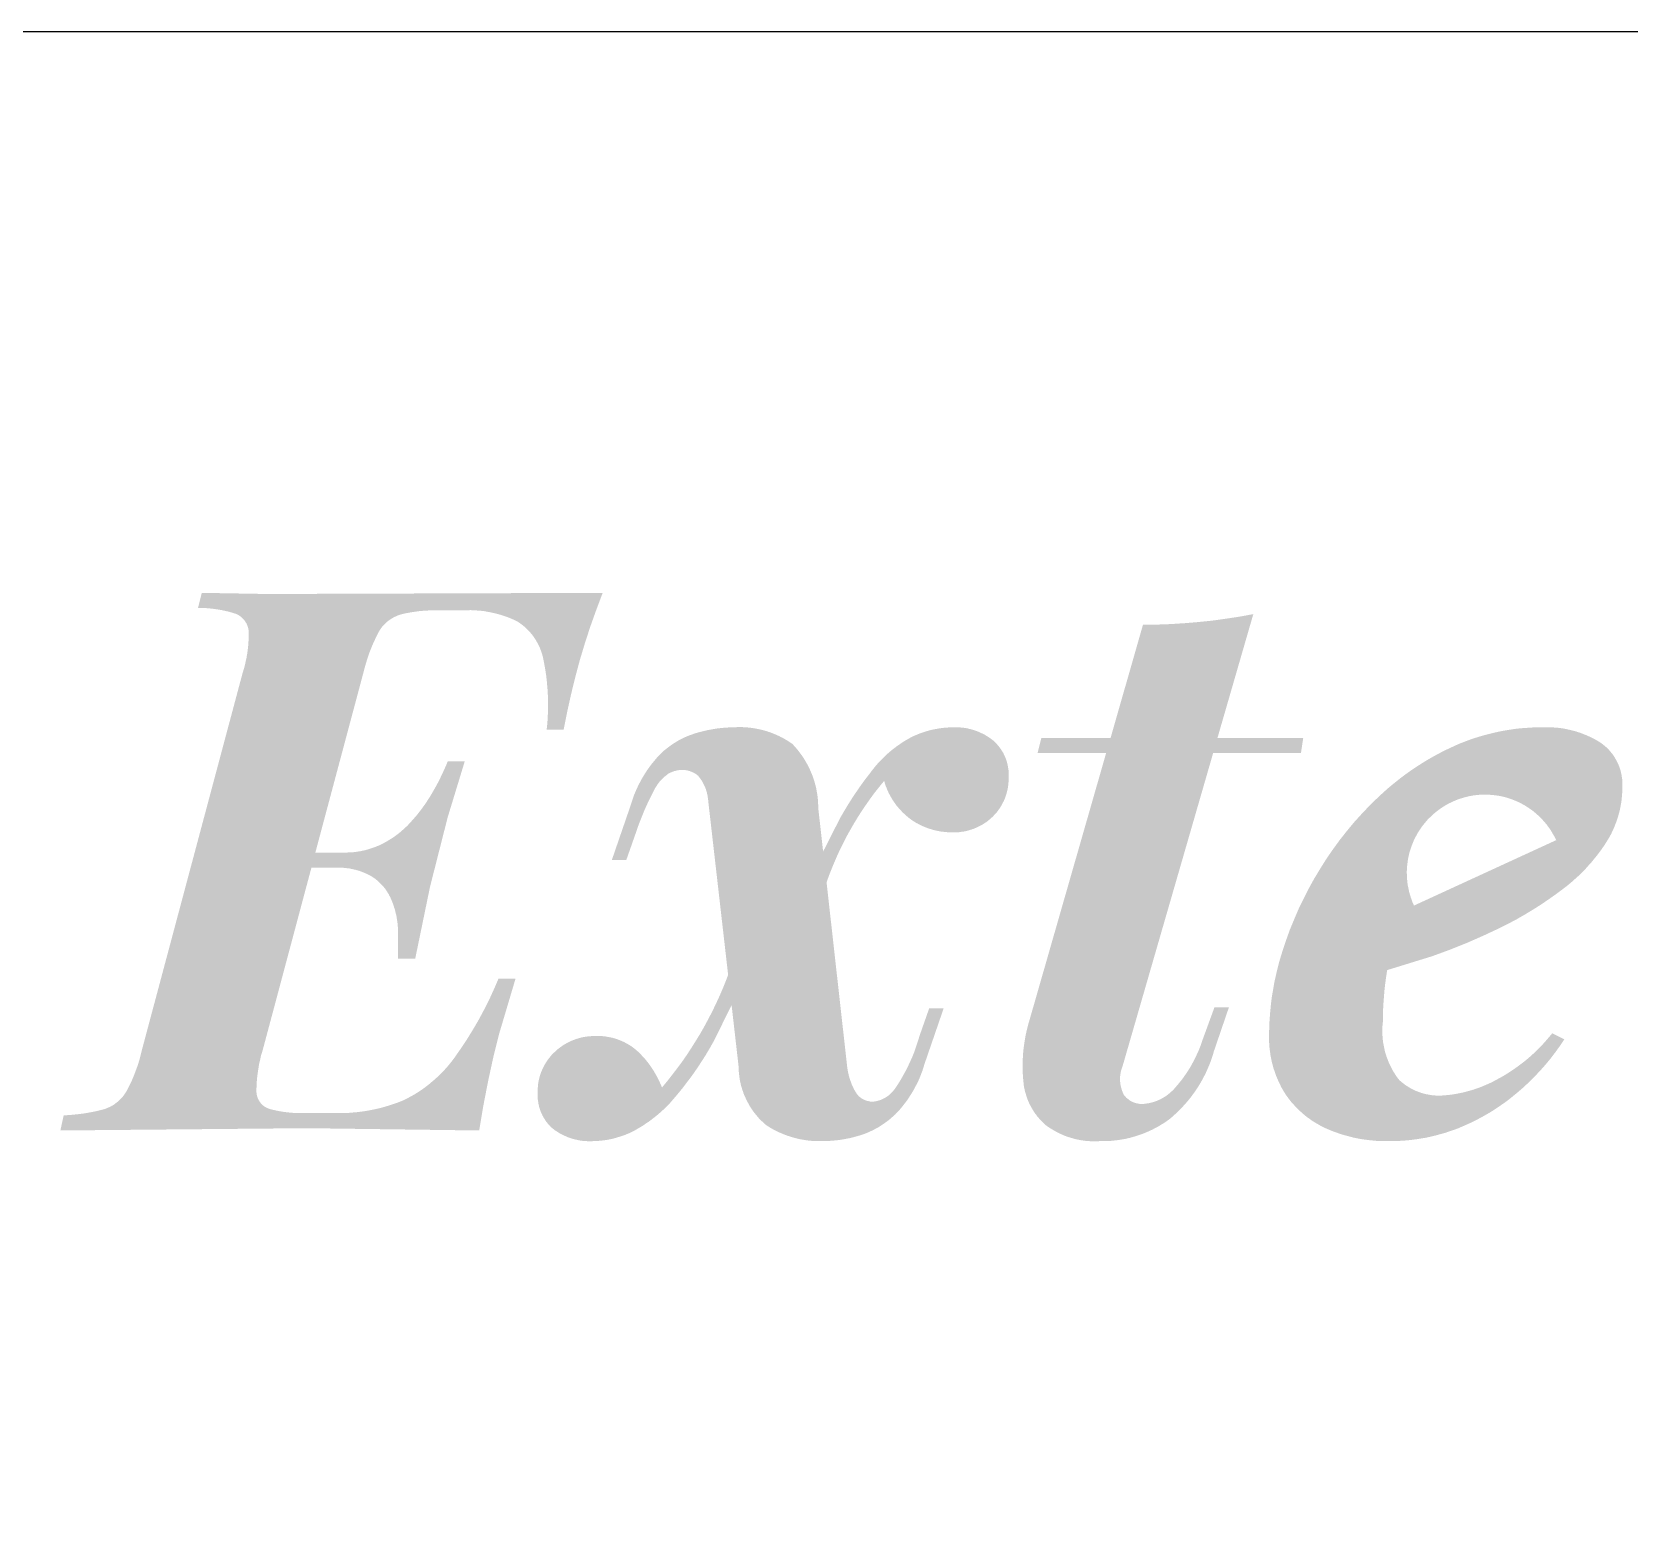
# Model space of a CAD drawing. Header units: millimetres. Extents: x 1235 to 1439, y 1033 to 1126.
# Drawn here: x 1269.24 to 1281.72, y 1114.39 to 1126.01 of the extents above; entities that cross this region are included whole.
import ezdxf

# ---------------------------------------------------------------- set-up
doc = ezdxf.new("R2010")
doc.units = ezdxf.units.MM
doc.layers.add('默认', color=18, linetype='Continuous', true_color=0x000000)

msp = doc.modelspace()

# ---------------------------------------------------------------- hatches: boundary and pattern name
at = {"layer": '默认'}
for points in [[(1273.7, 1121.633), (1273.651, 1121.503), (1273.604, 1121.372), (1273.561, 1121.24), (1273.521, 1121.107), (1273.485, 1120.972), (1273.452, 1120.837), (1273.422, 1120.701), (1273.395, 1120.565), (1273.262, 1120.565), (1273.266, 1120.6), (1273.269, 1120.634), (1273.271, 1120.669), (1273.272, 1120.704), (1273.273, 1120.739), (1273.273, 1120.774), (1273.273, 1120.809), (1273.271, 1120.844), (1273.269, 1120.878), (1273.266, 1120.913), (1273.263, 1120.948), (1273.259, 1120.983), (1273.254, 1121.017), (1273.248, 1121.052), (1273.242, 1121.086), (1273.235, 1121.12), (1273.233, 1121.131), (1273.23, 1121.142), (1273.227, 1121.152), (1273.224, 1121.163), (1273.22, 1121.174), (1273.216, 1121.185), (1273.212, 1121.195), (1273.208, 1121.206), (1273.203, 1121.216), (1273.198, 1121.227), (1273.193, 1121.237), (1273.187, 1121.247), (1273.182, 1121.257), (1273.176, 1121.267), (1273.169, 1121.277), (1273.163, 1121.286), (1273.156, 1121.296), (1273.149, 1121.305), (1273.142, 1121.314), (1273.134, 1121.323), (1273.127, 1121.331), (1273.119, 1121.34), (1273.111, 1121.348), (1273.103, 1121.356), (1273.094, 1121.363), (1273.086, 1121.371), (1273.077, 1121.378), (1273.068, 1121.385), (1273.059, 1121.392), (1273.05, 1121.398), (1273.04, 1121.405), (1273.031, 1121.41), (1273.007, 1121.422), (1272.982, 1121.433), (1272.957, 1121.443), (1272.932, 1121.452), (1272.906, 1121.46), (1272.88, 1121.468), (1272.854, 1121.474), (1272.828, 1121.48), (1272.801, 1121.485), (1272.774, 1121.49), (1272.747, 1121.493), (1272.721, 1121.495), (1272.694, 1121.497), (1272.667, 1121.498), (1272.64, 1121.497), (1272.613, 1121.497), (1272.429, 1121.497), (1272.391, 1121.497), (1272.352, 1121.496), (1272.313, 1121.494), (1272.274, 1121.491), (1272.236, 1121.486), (1272.197, 1121.48), (1272.159, 1121.473), (1272.122, 1121.464), (1272.115, 1121.462), (1272.108, 1121.46), (1272.102, 1121.457), (1272.095, 1121.455), (1272.089, 1121.452), (1272.083, 1121.449), (1272.076, 1121.446), (1272.07, 1121.443), (1272.064, 1121.44), (1272.058, 1121.436), (1272.052, 1121.433), (1272.046, 1121.429), (1272.04, 1121.425), (1272.034, 1121.421), (1272.028, 1121.417), (1272.022, 1121.412), (1272.017, 1121.408), (1272.012, 1121.403), (1272.006, 1121.399), (1272.001, 1121.394), (1271.996, 1121.389), (1271.991, 1121.384), (1271.986, 1121.378), (1271.982, 1121.373), (1271.977, 1121.368), (1271.973, 1121.362), (1271.969, 1121.357), (1271.965, 1121.351), (1271.961, 1121.345), (1271.957, 1121.339), (1271.954, 1121.333), (1271.95, 1121.327), (1271.931, 1121.289), (1271.912, 1121.25), (1271.895, 1121.21), (1271.879, 1121.17), (1271.865, 1121.129), (1271.852, 1121.088), (1271.84, 1121.046), (1271.829, 1121.004), (1271.455, 1119.604), (1271.676, 1119.604), (1271.695, 1119.604), (1271.714, 1119.605), (1271.733, 1119.606), (1271.751, 1119.607), (1271.77, 1119.609), (1271.789, 1119.612), (1271.808, 1119.615), (1271.827, 1119.619), (1271.845, 1119.623), (1271.863, 1119.628), (1271.882, 1119.634), (1271.9, 1119.64), (1271.918, 1119.646), (1271.935, 1119.653), (1271.953, 1119.66), (1271.97, 1119.668), (1271.986, 1119.676), (1272.001, 1119.685), (1272.017, 1119.693), (1272.032, 1119.703), (1272.047, 1119.712), (1272.062, 1119.722), (1272.077, 1119.732), (1272.092, 1119.743), (1272.106, 1119.754), (1272.12, 1119.765), (1272.133, 1119.777), (1272.147, 1119.789), (1272.16, 1119.801), (1272.173, 1119.813), (1272.185, 1119.826), (1272.197, 1119.839), (1272.221, 1119.866), (1272.245, 1119.893), (1272.267, 1119.921), (1272.289, 1119.95), (1272.31, 1119.979), (1272.33, 1120.009), (1272.35, 1120.04), (1272.368, 1120.07), (1272.385, 1120.1), (1272.402, 1120.13), (1272.418, 1120.16), (1272.433, 1120.191), (1272.448, 1120.222), (1272.462, 1120.253), (1272.476, 1120.284), (1272.489, 1120.316), (1272.622, 1120.316), (1272.489, 1119.88), (1272.351, 1119.337), (1272.235, 1118.774), (1272.102, 1118.774), (1272.1, 1119.016), (1272.099, 1119.031), (1272.098, 1119.046), (1272.096, 1119.061), (1272.094, 1119.075), (1272.091, 1119.09), (1272.089, 1119.105), (1272.086, 1119.12), (1272.082, 1119.134), (1272.079, 1119.149), (1272.075, 1119.163), (1272.07, 1119.177), (1272.066, 1119.192), (1272.061, 1119.206), (1272.055, 1119.22), (1272.05, 1119.233), (1272.044, 1119.247), (1272.041, 1119.253), (1272.038, 1119.26), (1272.034, 1119.266), (1272.031, 1119.273), (1272.028, 1119.279), (1272.024, 1119.285), (1272.02, 1119.291), (1272.016, 1119.298), (1272.012, 1119.304), (1272.008, 1119.31), (1272.004, 1119.316), (1272, 1119.322), (1271.995, 1119.327), (1271.991, 1119.333), (1271.986, 1119.339), (1271.981, 1119.344), (1271.976, 1119.35), (1271.971, 1119.355), (1271.966, 1119.36), (1271.961, 1119.365), (1271.956, 1119.37), (1271.951, 1119.375), (1271.945, 1119.38), (1271.94, 1119.385), (1271.934, 1119.39), (1271.928, 1119.394), (1271.923, 1119.399), (1271.917, 1119.403), (1271.911, 1119.407), (1271.905, 1119.411), (1271.899, 1119.415), (1271.893, 1119.419), (1271.885, 1119.423), (1271.877, 1119.428), (1271.869, 1119.432), (1271.861, 1119.436), (1271.853, 1119.44), (1271.844, 1119.443), (1271.836, 1119.447), (1271.827, 1119.45), (1271.819, 1119.454), (1271.81, 1119.457), (1271.802, 1119.46), (1271.793, 1119.463), (1271.784, 1119.465), (1271.775, 1119.468), (1271.766, 1119.47), (1271.757, 1119.472), (1271.748, 1119.474), (1271.739, 1119.476), (1271.73, 1119.478), (1271.721, 1119.48), (1271.712, 1119.481), (1271.703, 1119.482), (1271.694, 1119.483), (1271.685, 1119.484), (1271.676, 1119.485), (1271.666, 1119.485), (1271.657, 1119.486), (1271.648, 1119.486), (1271.639, 1119.486), (1271.63, 1119.486), (1271.621, 1119.486), (1271.612, 1119.485), (1271.424, 1119.485), (1271.044, 1118.062), (1271.038, 1118.042), (1271.032, 1118.023), (1271.027, 1118.003), (1271.023, 1117.983), (1271.018, 1117.963), (1271.014, 1117.944), (1271.011, 1117.923), (1271.008, 1117.903), (1271.005, 1117.883), (1271.002, 1117.863), (1271, 1117.843), (1270.998, 1117.823), (1270.997, 1117.802), (1270.996, 1117.782), (1270.995, 1117.762), (1270.995, 1117.741), (1270.995, 1117.739), (1270.995, 1117.736), (1270.995, 1117.733), (1270.995, 1117.731), (1270.995, 1117.728), (1270.996, 1117.725), (1270.996, 1117.722), (1270.996, 1117.72), (1270.997, 1117.717), (1270.997, 1117.714), (1270.998, 1117.711), (1270.998, 1117.708), (1270.999, 1117.706), (1271, 1117.703), (1271, 1117.7), (1271.001, 1117.697), (1271.002, 1117.695), (1271.003, 1117.692), (1271.004, 1117.689), (1271.005, 1117.686), (1271.006, 1117.684), (1271.007, 1117.681), (1271.009, 1117.678), (1271.01, 1117.676), (1271.011, 1117.673), (1271.013, 1117.67), (1271.014, 1117.668), (1271.016, 1117.665), (1271.017, 1117.663), (1271.019, 1117.66), (1271.02, 1117.658), (1271.022, 1117.655), (1271.024, 1117.653), (1271.026, 1117.65), (1271.028, 1117.648), (1271.029, 1117.646), (1271.031, 1117.644), (1271.033, 1117.641), (1271.035, 1117.639), (1271.038, 1117.637), (1271.04, 1117.635), (1271.042, 1117.633), (1271.044, 1117.631), (1271.046, 1117.629), (1271.048, 1117.627), (1271.051, 1117.626), (1271.053, 1117.624), (1271.055, 1117.622), (1271.058, 1117.62), (1271.06, 1117.619), (1271.063, 1117.617), (1271.065, 1117.616), (1271.067, 1117.614), (1271.07, 1117.613), (1271.072, 1117.612), (1271.075, 1117.61), (1271.077, 1117.609), (1271.08, 1117.608), (1271.082, 1117.607), (1271.085, 1117.606), (1271.088, 1117.605), (1271.09, 1117.604), (1271.093, 1117.603), (1271.095, 1117.602), (1271.113, 1117.597), (1271.131, 1117.593), (1271.149, 1117.589), (1271.167, 1117.585), (1271.185, 1117.582), (1271.203, 1117.579), (1271.221, 1117.577), (1271.24, 1117.574), (1271.258, 1117.573), (1271.276, 1117.571), (1271.295, 1117.57), (1271.313, 1117.569), (1271.331, 1117.569), (1271.35, 1117.569), (1271.368, 1117.569), (1271.386, 1117.569), (1271.606, 1117.569), (1271.64, 1117.569), (1271.675, 1117.569), (1271.709, 1117.57), (1271.744, 1117.573), (1271.778, 1117.576), (1271.813, 1117.58), (1271.847, 1117.585), (1271.881, 1117.591), (1271.915, 1117.598), (1271.949, 1117.605), (1271.983, 1117.614), (1272.016, 1117.624), (1272.049, 1117.634), (1272.082, 1117.645), (1272.114, 1117.657), (1272.146, 1117.67), (1272.175, 1117.685), (1272.203, 1117.7), (1272.231, 1117.716), (1272.259, 1117.733), (1272.286, 1117.751), (1272.312, 1117.77), (1272.338, 1117.79), (1272.363, 1117.811), (1272.388, 1117.832), (1272.412, 1117.854), (1272.435, 1117.877), (1272.458, 1117.9), (1272.48, 1117.924), (1272.501, 1117.949), (1272.521, 1117.974), (1272.54, 1117.999), (1272.591, 1118.072), (1272.64, 1118.146), (1272.687, 1118.222), (1272.732, 1118.299), (1272.774, 1118.378), (1272.814, 1118.457), (1272.851, 1118.538), (1272.886, 1118.619), (1273.019, 1118.619), (1272.892, 1118.192), (1272.845, 1118.004), (1272.804, 1117.815), (1272.767, 1117.624), (1272.735, 1117.433), (1271.388, 1117.451), (1269.463, 1117.433), (1269.489, 1117.552), (1269.529, 1117.553), (1269.569, 1117.557), (1269.608, 1117.561), (1269.648, 1117.566), (1269.687, 1117.573), (1269.726, 1117.58), (1269.765, 1117.589), (1269.804, 1117.599), (1269.811, 1117.601), (1269.817, 1117.604), (1269.824, 1117.606), (1269.831, 1117.609), (1269.837, 1117.612), (1269.844, 1117.615), (1269.85, 1117.618), (1269.857, 1117.621), (1269.863, 1117.625), (1269.87, 1117.628), (1269.876, 1117.632), (1269.882, 1117.636), (1269.888, 1117.64), (1269.894, 1117.645), (1269.9, 1117.649), (1269.906, 1117.654), (1269.911, 1117.658), (1269.917, 1117.663), (1269.922, 1117.668), (1269.928, 1117.673), (1269.933, 1117.678), (1269.938, 1117.683), (1269.943, 1117.689), (1269.948, 1117.694), (1269.952, 1117.7), (1269.957, 1117.706), (1269.961, 1117.711), (1269.965, 1117.717), (1269.969, 1117.723), (1269.973, 1117.729), (1269.977, 1117.735), (1269.981, 1117.741), (1270, 1117.779), (1270.019, 1117.818), (1270.036, 1117.858), (1270.051, 1117.898), (1270.066, 1117.938), (1270.079, 1117.979), (1270.09, 1118.02), (1270.1, 1118.062), (1270.886, 1121.004), (1270.892, 1121.024), (1270.898, 1121.043), (1270.903, 1121.063), (1270.908, 1121.083), (1270.912, 1121.103), (1270.917, 1121.123), (1270.92, 1121.143), (1270.924, 1121.164), (1270.926, 1121.184), (1270.929, 1121.205), (1270.931, 1121.225), (1270.932, 1121.246), (1270.934, 1121.266), (1270.934, 1121.287), (1270.935, 1121.307), (1270.935, 1121.327), (1270.934, 1121.333), (1270.934, 1121.338), (1270.933, 1121.344), (1270.932, 1121.347), (1270.932, 1121.35), (1270.931, 1121.352), (1270.931, 1121.355), (1270.93, 1121.358), (1270.929, 1121.361), (1270.929, 1121.364), (1270.928, 1121.366), (1270.927, 1121.369), (1270.926, 1121.372), (1270.925, 1121.375), (1270.924, 1121.377), (1270.923, 1121.38), (1270.922, 1121.383), (1270.921, 1121.386), (1270.919, 1121.388), (1270.918, 1121.391), (1270.917, 1121.394), (1270.915, 1121.396), (1270.914, 1121.399), (1270.912, 1121.401), (1270.911, 1121.404), (1270.909, 1121.406), (1270.908, 1121.409), (1270.906, 1121.411), (1270.904, 1121.414), (1270.903, 1121.416), (1270.901, 1121.419), (1270.899, 1121.421), (1270.897, 1121.423), (1270.895, 1121.426), (1270.893, 1121.428), (1270.891, 1121.43), (1270.889, 1121.432), (1270.887, 1121.434), (1270.885, 1121.436), (1270.883, 1121.438), (1270.88, 1121.44), (1270.878, 1121.442), (1270.876, 1121.444), (1270.874, 1121.446), (1270.871, 1121.448), (1270.869, 1121.449), (1270.867, 1121.451), (1270.864, 1121.453), (1270.862, 1121.454), (1270.86, 1121.456), (1270.857, 1121.457), (1270.855, 1121.459), (1270.852, 1121.46), (1270.85, 1121.462), (1270.847, 1121.463), (1270.842, 1121.465), (1270.837, 1121.468), (1270.832, 1121.47), (1270.814, 1121.475), (1270.796, 1121.481), (1270.778, 1121.486), (1270.76, 1121.49), (1270.742, 1121.494), (1270.724, 1121.498), (1270.705, 1121.501), (1270.687, 1121.504), (1270.668, 1121.507), (1270.65, 1121.509), (1270.631, 1121.511), (1270.613, 1121.513), (1270.594, 1121.514), (1270.575, 1121.514), (1270.557, 1121.514), (1270.538, 1121.514), (1270.568, 1121.633), (1271.08, 1121.624)], [(1278.783, 1121.467), (1278.503, 1120.5), (1279.173, 1120.5), (1279.155, 1120.381), (1278.469, 1120.381), (1277.762, 1117.937), (1277.76, 1117.931), (1277.757, 1117.924), (1277.755, 1117.917), (1277.753, 1117.91), (1277.751, 1117.904), (1277.749, 1117.897), (1277.747, 1117.889), (1277.746, 1117.882), (1277.745, 1117.875), (1277.744, 1117.868), (1277.743, 1117.861), (1277.742, 1117.853), (1277.742, 1117.846), (1277.742, 1117.839), (1277.742, 1117.831), (1277.742, 1117.824), (1277.742, 1117.816), (1277.743, 1117.809), (1277.744, 1117.802), (1277.745, 1117.794), (1277.746, 1117.787), (1277.747, 1117.78), (1277.749, 1117.773), (1277.751, 1117.766), (1277.753, 1117.759), (1277.755, 1117.752), (1277.757, 1117.745), (1277.76, 1117.738), (1277.762, 1117.732), (1277.765, 1117.725), (1277.768, 1117.719), (1277.771, 1117.712), (1277.774, 1117.708), (1277.778, 1117.704), (1277.781, 1117.7), (1277.785, 1117.696), (1277.788, 1117.692), (1277.792, 1117.688), (1277.796, 1117.685), (1277.8, 1117.681), (1277.805, 1117.678), (1277.809, 1117.674), (1277.813, 1117.671), (1277.818, 1117.668), (1277.823, 1117.665), (1277.827, 1117.662), (1277.832, 1117.66), (1277.837, 1117.657), (1277.842, 1117.655), (1277.847, 1117.653), (1277.853, 1117.651), (1277.858, 1117.649), (1277.863, 1117.647), (1277.868, 1117.646), (1277.874, 1117.645), (1277.879, 1117.644), (1277.884, 1117.643), (1277.89, 1117.642), (1277.895, 1117.641), (1277.9, 1117.641), (1277.906, 1117.64), (1277.911, 1117.64), (1277.916, 1117.64), (1277.921, 1117.641), (1277.93, 1117.641), (1277.939, 1117.642), (1277.947, 1117.643), (1277.956, 1117.645), (1277.965, 1117.646), (1277.973, 1117.648), (1277.982, 1117.65), (1277.991, 1117.652), (1277.999, 1117.654), (1278.008, 1117.657), (1278.016, 1117.66), (1278.025, 1117.663), (1278.033, 1117.666), (1278.041, 1117.67), (1278.05, 1117.674), (1278.058, 1117.677), (1278.066, 1117.682), (1278.074, 1117.686), (1278.081, 1117.69), (1278.089, 1117.695), (1278.097, 1117.7), (1278.104, 1117.705), (1278.111, 1117.71), (1278.118, 1117.716), (1278.125, 1117.721), (1278.132, 1117.727), (1278.139, 1117.733), (1278.145, 1117.739), (1278.152, 1117.745), (1278.158, 1117.751), (1278.164, 1117.757), (1278.169, 1117.764), (1278.188, 1117.785), (1278.205, 1117.806), (1278.223, 1117.828), (1278.239, 1117.85), (1278.255, 1117.873), (1278.271, 1117.897), (1278.286, 1117.92), (1278.3, 1117.944), (1278.313, 1117.969), (1278.326, 1117.994), (1278.338, 1118.019), (1278.35, 1118.044), (1278.361, 1118.07), (1278.371, 1118.096), (1278.38, 1118.122), (1278.389, 1118.148), (1278.479, 1118.394), (1278.592, 1118.394), (1278.474, 1118.049), (1278.469, 1118.03), (1278.463, 1118.011), (1278.456, 1117.992), (1278.45, 1117.973), (1278.443, 1117.955), (1278.435, 1117.936), (1278.427, 1117.917), (1278.419, 1117.899), (1278.411, 1117.881), (1278.402, 1117.863), (1278.392, 1117.845), (1278.383, 1117.827), (1278.373, 1117.81), (1278.363, 1117.792), (1278.352, 1117.775), (1278.341, 1117.758), (1278.33, 1117.741), (1278.318, 1117.725), (1278.306, 1117.708), (1278.294, 1117.692), (1278.281, 1117.676), (1278.269, 1117.661), (1278.256, 1117.646), (1278.242, 1117.631), (1278.229, 1117.616), (1278.215, 1117.601), (1278.201, 1117.587), (1278.186, 1117.573), (1278.172, 1117.56), (1278.157, 1117.546), (1278.142, 1117.533), (1278.127, 1117.521), (1278.112, 1117.51), (1278.098, 1117.5), (1278.083, 1117.49), (1278.067, 1117.481), (1278.052, 1117.471), (1278.036, 1117.462), (1278.02, 1117.454), (1278.004, 1117.445), (1277.988, 1117.437), (1277.971, 1117.429), (1277.955, 1117.422), (1277.938, 1117.415), (1277.921, 1117.408), (1277.904, 1117.402), (1277.887, 1117.396), (1277.869, 1117.39), (1277.852, 1117.385), (1277.834, 1117.38), (1277.816, 1117.375), (1277.799, 1117.371), (1277.781, 1117.367), (1277.763, 1117.364), (1277.745, 1117.361), (1277.727, 1117.358), (1277.709, 1117.356), (1277.691, 1117.354), (1277.673, 1117.352), (1277.655, 1117.351), (1277.637, 1117.35), (1277.619, 1117.35), (1277.601, 1117.35), (1277.583, 1117.35), (1277.57, 1117.349), (1277.556, 1117.349), (1277.542, 1117.348), (1277.528, 1117.349), (1277.514, 1117.349), (1277.5, 1117.35), (1277.486, 1117.351), (1277.472, 1117.352), (1277.458, 1117.354), (1277.444, 1117.356), (1277.43, 1117.358), (1277.416, 1117.361), (1277.402, 1117.364), (1277.388, 1117.367), (1277.375, 1117.371), (1277.361, 1117.375), (1277.347, 1117.379), (1277.334, 1117.383), (1277.32, 1117.388), (1277.307, 1117.393), (1277.294, 1117.399), (1277.281, 1117.404), (1277.268, 1117.41), (1277.256, 1117.416), (1277.243, 1117.423), (1277.231, 1117.43), (1277.219, 1117.437), (1277.207, 1117.444), (1277.195, 1117.451), (1277.183, 1117.459), (1277.172, 1117.467), (1277.161, 1117.475), (1277.152, 1117.483), (1277.143, 1117.491), (1277.135, 1117.5), (1277.126, 1117.508), (1277.118, 1117.517), (1277.11, 1117.526), (1277.102, 1117.536), (1277.094, 1117.545), (1277.087, 1117.555), (1277.079, 1117.565), (1277.072, 1117.575), (1277.066, 1117.585), (1277.059, 1117.596), (1277.053, 1117.606), (1277.047, 1117.617), (1277.041, 1117.628), (1277.035, 1117.639), (1277.03, 1117.65), (1277.025, 1117.662), (1277.02, 1117.673), (1277.016, 1117.685), (1277.012, 1117.696), (1277.008, 1117.708), (1277.005, 1117.72), (1277.001, 1117.732), (1276.998, 1117.744), (1276.996, 1117.755), (1276.993, 1117.767), (1276.991, 1117.779), (1276.989, 1117.791), (1276.988, 1117.803), (1276.987, 1117.815), (1276.984, 1117.845), (1276.982, 1117.875), (1276.981, 1117.905), (1276.98, 1117.936), (1276.981, 1117.966), (1276.982, 1117.996), (1276.984, 1118.027), (1276.986, 1118.057), (1276.99, 1118.087), (1276.994, 1118.117), (1276.999, 1118.147), (1277.004, 1118.177), (1277.011, 1118.207), (1277.018, 1118.236), (1277.025, 1118.265), (1277.034, 1118.294), (1277.633, 1120.381), (1277.097, 1120.381), (1277.127, 1120.5), (1277.668, 1120.5), (1277.921, 1121.384), (1278.03, 1121.385), (1278.138, 1121.389), (1278.246, 1121.396), (1278.354, 1121.405), (1278.462, 1121.416), (1278.569, 1121.431), (1278.676, 1121.447)], [(1273.92, 1119.978), (1273.928, 1120.004), (1273.937, 1120.03), (1273.946, 1120.056), (1273.957, 1120.082), (1273.968, 1120.107), (1273.98, 1120.132), (1273.993, 1120.157), (1274.006, 1120.181), (1274.02, 1120.205), (1274.035, 1120.229), (1274.05, 1120.252), (1274.067, 1120.275), (1274.083, 1120.297), (1274.101, 1120.318), (1274.118, 1120.339), (1274.137, 1120.36), (1274.152, 1120.375), (1274.167, 1120.39), (1274.183, 1120.404), (1274.2, 1120.417), (1274.217, 1120.43), (1274.234, 1120.443), (1274.252, 1120.455), (1274.271, 1120.467), (1274.289, 1120.478), (1274.308, 1120.488), (1274.327, 1120.498), (1274.347, 1120.507), (1274.366, 1120.515), (1274.386, 1120.523), (1274.407, 1120.53), (1274.427, 1120.537), (1274.445, 1120.542), (1274.464, 1120.547), (1274.483, 1120.552), (1274.502, 1120.556), (1274.521, 1120.561), (1274.54, 1120.564), (1274.56, 1120.568), (1274.579, 1120.571), (1274.598, 1120.574), (1274.618, 1120.576), (1274.637, 1120.578), (1274.657, 1120.58), (1274.676, 1120.581), (1274.696, 1120.582), (1274.715, 1120.583), (1274.735, 1120.583), (1274.749, 1120.584), (1274.764, 1120.584), (1274.778, 1120.584), (1274.793, 1120.584), (1274.807, 1120.583), (1274.822, 1120.582), (1274.837, 1120.581), (1274.851, 1120.579), (1274.866, 1120.578), (1274.881, 1120.575), (1274.895, 1120.573), (1274.91, 1120.57), (1274.924, 1120.567), (1274.939, 1120.564), (1274.953, 1120.56), (1274.968, 1120.556), (1274.982, 1120.552), (1274.996, 1120.547), (1275.01, 1120.543), (1275.024, 1120.537), (1275.038, 1120.532), (1275.051, 1120.526), (1275.065, 1120.52), (1275.078, 1120.514), (1275.091, 1120.507), (1275.105, 1120.501), (1275.117, 1120.494), (1275.13, 1120.486), (1275.143, 1120.479), (1275.155, 1120.471), (1275.167, 1120.463), (1275.179, 1120.455), (1275.191, 1120.443), (1275.202, 1120.43), (1275.214, 1120.417), (1275.225, 1120.404), (1275.235, 1120.39), (1275.246, 1120.376), (1275.256, 1120.362), (1275.266, 1120.348), (1275.275, 1120.333), (1275.284, 1120.318), (1275.293, 1120.303), (1275.302, 1120.287), (1275.31, 1120.272), (1275.317, 1120.256), (1275.324, 1120.24), (1275.331, 1120.224), (1275.338, 1120.207), (1275.344, 1120.191), (1275.349, 1120.174), (1275.355, 1120.157), (1275.359, 1120.14), (1275.364, 1120.123), (1275.368, 1120.106), (1275.371, 1120.089), (1275.374, 1120.072), (1275.377, 1120.055), (1275.379, 1120.037), (1275.381, 1120.02), (1275.382, 1120.003), (1275.383, 1119.986), (1275.384, 1119.969), (1275.384, 1119.952), (1275.422, 1119.612), (1275.555, 1119.874), (1275.581, 1119.919), (1275.608, 1119.964), (1275.635, 1120.008), (1275.664, 1120.052), (1275.693, 1120.095), (1275.723, 1120.138), (1275.754, 1120.18), (1275.786, 1120.221), (1275.802, 1120.243), (1275.819, 1120.264), (1275.836, 1120.286), (1275.855, 1120.306), (1275.873, 1120.326), (1275.893, 1120.346), (1275.913, 1120.365), (1275.933, 1120.383), (1275.954, 1120.401), (1275.976, 1120.418), (1275.998, 1120.435), (1276.02, 1120.45), (1276.043, 1120.466), (1276.066, 1120.48), (1276.09, 1120.494), (1276.114, 1120.507), (1276.133, 1120.516), (1276.152, 1120.524), (1276.171, 1120.532), (1276.191, 1120.539), (1276.21, 1120.546), (1276.23, 1120.552), (1276.25, 1120.558), (1276.271, 1120.563), (1276.291, 1120.567), (1276.312, 1120.571), (1276.332, 1120.575), (1276.353, 1120.577), (1276.374, 1120.58), (1276.395, 1120.581), (1276.415, 1120.582), (1276.436, 1120.583), (1276.446, 1120.583), (1276.457, 1120.583), (1276.467, 1120.583), (1276.477, 1120.583), (1276.488, 1120.582), (1276.498, 1120.581), (1276.509, 1120.58), (1276.519, 1120.579), (1276.53, 1120.577), (1276.54, 1120.576), (1276.551, 1120.574), (1276.561, 1120.571), (1276.571, 1120.569), (1276.581, 1120.566), (1276.592, 1120.563), (1276.602, 1120.56), (1276.612, 1120.557), (1276.622, 1120.553), (1276.632, 1120.549), (1276.642, 1120.545), (1276.651, 1120.541), (1276.661, 1120.536), (1276.67, 1120.532), (1276.68, 1120.527), (1276.689, 1120.522), (1276.698, 1120.516), (1276.707, 1120.511), (1276.716, 1120.505), (1276.724, 1120.499), (1276.733, 1120.493), (1276.741, 1120.487), (1276.749, 1120.481), (1276.757, 1120.474), (1276.764, 1120.468), (1276.771, 1120.461), (1276.778, 1120.453), (1276.784, 1120.446), (1276.791, 1120.438), (1276.797, 1120.43), (1276.803, 1120.422), (1276.809, 1120.414), (1276.815, 1120.405), (1276.82, 1120.397), (1276.826, 1120.388), (1276.831, 1120.379), (1276.835, 1120.37), (1276.84, 1120.36), (1276.844, 1120.351), (1276.848, 1120.341), (1276.851, 1120.332), (1276.855, 1120.322), (1276.858, 1120.312), (1276.86, 1120.302), (1276.863, 1120.292), (1276.865, 1120.282), (1276.867, 1120.272), (1276.868, 1120.262), (1276.87, 1120.252), (1276.871, 1120.242), (1276.871, 1120.232), (1276.872, 1120.222), (1276.872, 1120.212), (1276.872, 1120.202), (1276.871, 1120.193), (1276.872, 1120.182), (1276.871, 1120.172), (1276.871, 1120.161), (1276.87, 1120.151), (1276.87, 1120.14), (1276.868, 1120.13), (1276.867, 1120.119), (1276.865, 1120.109), (1276.863, 1120.098), (1276.861, 1120.088), (1276.858, 1120.077), (1276.856, 1120.067), (1276.852, 1120.057), (1276.849, 1120.046), (1276.845, 1120.036), (1276.842, 1120.026), (1276.837, 1120.016), (1276.833, 1120.006), (1276.828, 1119.997), (1276.823, 1119.987), (1276.818, 1119.978), (1276.813, 1119.968), (1276.807, 1119.959), (1276.802, 1119.95), (1276.795, 1119.941), (1276.789, 1119.933), (1276.783, 1119.924), (1276.776, 1119.916), (1276.769, 1119.908), (1276.762, 1119.9), (1276.755, 1119.893), (1276.748, 1119.885), (1276.74, 1119.878), (1276.732, 1119.871), (1276.724, 1119.863), (1276.715, 1119.857), (1276.707, 1119.85), (1276.698, 1119.843), (1276.689, 1119.837), (1276.679, 1119.831), (1276.67, 1119.825), (1276.66, 1119.819), (1276.65, 1119.814), (1276.641, 1119.809), (1276.63, 1119.804), (1276.62, 1119.799), (1276.61, 1119.795), (1276.599, 1119.79), (1276.589, 1119.787), (1276.578, 1119.783), (1276.567, 1119.78), (1276.557, 1119.777), (1276.546, 1119.774), (1276.535, 1119.771), (1276.524, 1119.769), (1276.513, 1119.767), (1276.502, 1119.766), (1276.491, 1119.764), (1276.48, 1119.763), (1276.469, 1119.762), (1276.458, 1119.762), (1276.447, 1119.762), (1276.436, 1119.762), (1276.405, 1119.762), (1276.395, 1119.763), (1276.385, 1119.764), (1276.375, 1119.765), (1276.364, 1119.766), (1276.354, 1119.767), (1276.344, 1119.768), (1276.334, 1119.77), (1276.324, 1119.772), (1276.314, 1119.774), (1276.304, 1119.776), (1276.294, 1119.778), (1276.284, 1119.781), (1276.274, 1119.784), (1276.264, 1119.787), (1276.254, 1119.79), (1276.244, 1119.793), (1276.234, 1119.797), (1276.225, 1119.8), (1276.215, 1119.804), (1276.206, 1119.808), (1276.196, 1119.812), (1276.187, 1119.817), (1276.178, 1119.821), (1276.169, 1119.826), (1276.16, 1119.831), (1276.151, 1119.835), (1276.142, 1119.841), (1276.133, 1119.846), (1276.125, 1119.851), (1276.116, 1119.857), (1276.107, 1119.864), (1276.097, 1119.871), (1276.088, 1119.878), (1276.079, 1119.886), (1276.07, 1119.893), (1276.061, 1119.901), (1276.052, 1119.91), (1276.043, 1119.918), (1276.035, 1119.927), (1276.027, 1119.935), (1276.018, 1119.944), (1276.011, 1119.953), (1276.003, 1119.963), (1275.995, 1119.972), (1275.988, 1119.982), (1275.981, 1119.992), (1275.974, 1120.002), (1275.967, 1120.012), (1275.961, 1120.022), (1275.955, 1120.032), (1275.949, 1120.043), (1275.943, 1120.054), (1275.937, 1120.064), (1275.932, 1120.075), (1275.927, 1120.086), (1275.922, 1120.097), (1275.918, 1120.108), (1275.913, 1120.119), (1275.909, 1120.13), (1275.905, 1120.142), (1275.902, 1120.153), (1275.899, 1120.164), (1275.863, 1120.12), (1275.827, 1120.075), (1275.793, 1120.029), (1275.76, 1119.982), (1275.728, 1119.935), (1275.697, 1119.887), (1275.667, 1119.838), (1275.638, 1119.788), (1275.61, 1119.738), (1275.584, 1119.687), (1275.558, 1119.636), (1275.534, 1119.584), (1275.511, 1119.531), (1275.489, 1119.478), (1275.468, 1119.425), (1275.449, 1119.371), (1275.61, 1117.931), (1275.612, 1117.917), (1275.614, 1117.903), (1275.617, 1117.889), (1275.62, 1117.875), (1275.623, 1117.861), (1275.627, 1117.847), (1275.631, 1117.834), (1275.636, 1117.82), (1275.641, 1117.807), (1275.646, 1117.793), (1275.652, 1117.78), (1275.658, 1117.767), (1275.664, 1117.754), (1275.671, 1117.742), (1275.679, 1117.73), (1275.686, 1117.718), (1275.689, 1117.714), (1275.692, 1117.711), (1275.695, 1117.708), (1275.698, 1117.704), (1275.701, 1117.701), (1275.704, 1117.698), (1275.708, 1117.695), (1275.711, 1117.692), (1275.715, 1117.69), (1275.718, 1117.687), (1275.722, 1117.684), (1275.726, 1117.682), (1275.73, 1117.68), (1275.734, 1117.677), (1275.738, 1117.675), (1275.742, 1117.673), (1275.746, 1117.671), (1275.75, 1117.669), (1275.755, 1117.668), (1275.759, 1117.666), (1275.763, 1117.665), (1275.768, 1117.664), (1275.772, 1117.663), (1275.777, 1117.662), (1275.781, 1117.661), (1275.785, 1117.66), (1275.79, 1117.659), (1275.794, 1117.659), (1275.799, 1117.659), (1275.803, 1117.658), (1275.808, 1117.658), (1275.812, 1117.658), (1275.818, 1117.659), (1275.824, 1117.66), (1275.83, 1117.661), (1275.836, 1117.662), (1275.842, 1117.663), (1275.848, 1117.665), (1275.854, 1117.667), (1275.86, 1117.668), (1275.866, 1117.67), (1275.872, 1117.672), (1275.878, 1117.675), (1275.884, 1117.677), (1275.889, 1117.68), (1275.895, 1117.683), (1275.901, 1117.686), (1275.906, 1117.689), (1275.912, 1117.692), (1275.917, 1117.695), (1275.922, 1117.699), (1275.927, 1117.702), (1275.933, 1117.706), (1275.937, 1117.71), (1275.942, 1117.714), (1275.947, 1117.718), (1275.952, 1117.723), (1275.956, 1117.727), (1275.96, 1117.731), (1275.965, 1117.736), (1275.969, 1117.741), (1275.972, 1117.745), (1275.976, 1117.75), (1275.98, 1117.755), (1275.996, 1117.779), (1276.012, 1117.803), (1276.027, 1117.827), (1276.041, 1117.852), (1276.055, 1117.877), (1276.069, 1117.902), (1276.082, 1117.928), (1276.094, 1117.954), (1276.106, 1117.98), (1276.118, 1118.006), (1276.129, 1118.033), (1276.139, 1118.06), (1276.148, 1118.087), (1276.157, 1118.114), (1276.166, 1118.141), (1276.174, 1118.169), (1276.251, 1118.388), (1276.364, 1118.388), (1276.215, 1117.955), (1276.207, 1117.929), (1276.199, 1117.903), (1276.189, 1117.877), (1276.179, 1117.851), (1276.168, 1117.825), (1276.156, 1117.8), (1276.143, 1117.776), (1276.13, 1117.751), (1276.116, 1117.727), (1276.101, 1117.704), (1276.086, 1117.68), (1276.07, 1117.658), (1276.053, 1117.636), (1276.036, 1117.614), (1276.018, 1117.593), (1275.999, 1117.573), (1275.985, 1117.558), (1275.969, 1117.544), (1275.953, 1117.53), (1275.937, 1117.516), (1275.92, 1117.503), (1275.903, 1117.491), (1275.886, 1117.479), (1275.868, 1117.467), (1275.85, 1117.456), (1275.831, 1117.446), (1275.812, 1117.436), (1275.793, 1117.427), (1275.774, 1117.418), (1275.754, 1117.41), (1275.735, 1117.403), (1275.715, 1117.396), (1275.697, 1117.391), (1275.679, 1117.386), (1275.66, 1117.381), (1275.642, 1117.376), (1275.624, 1117.372), (1275.605, 1117.369), (1275.587, 1117.365), (1275.568, 1117.362), (1275.549, 1117.359), (1275.531, 1117.357), (1275.512, 1117.355), (1275.493, 1117.353), (1275.474, 1117.352), (1275.456, 1117.351), (1275.437, 1117.35), (1275.418, 1117.35), (1275.404, 1117.35), (1275.389, 1117.35), (1275.375, 1117.35), (1275.361, 1117.35), (1275.346, 1117.351), (1275.332, 1117.352), (1275.317, 1117.353), (1275.303, 1117.355), (1275.289, 1117.357), (1275.274, 1117.359), (1275.26, 1117.362), (1275.246, 1117.364), (1275.231, 1117.367), (1275.217, 1117.371), (1275.203, 1117.374), (1275.189, 1117.378), (1275.175, 1117.382), (1275.161, 1117.387), (1275.147, 1117.391), (1275.133, 1117.396), (1275.12, 1117.401), (1275.106, 1117.407), (1275.093, 1117.412), (1275.079, 1117.418), (1275.066, 1117.424), (1275.053, 1117.431), (1275.04, 1117.437), (1275.028, 1117.444), (1275.015, 1117.451), (1275.003, 1117.459), (1274.991, 1117.466), (1274.979, 1117.474), (1274.966, 1117.484), (1274.955, 1117.495), (1274.943, 1117.506), (1274.932, 1117.517), (1274.92, 1117.529), (1274.91, 1117.541), (1274.899, 1117.554), (1274.889, 1117.566), (1274.879, 1117.579), (1274.869, 1117.593), (1274.86, 1117.606), (1274.851, 1117.62), (1274.843, 1117.635), (1274.835, 1117.649), (1274.827, 1117.664), (1274.82, 1117.679), (1274.813, 1117.694), (1274.806, 1117.709), (1274.8, 1117.724), (1274.795, 1117.74), (1274.789, 1117.756), (1274.785, 1117.771), (1274.78, 1117.787), (1274.777, 1117.803), (1274.773, 1117.819), (1274.77, 1117.835), (1274.768, 1117.851), (1274.766, 1117.867), (1274.764, 1117.883), (1274.763, 1117.899), (1274.762, 1117.915), (1274.762, 1117.931), (1274.707, 1118.412), (1274.567, 1118.13), (1274.536, 1118.075), (1274.504, 1118.021), (1274.47, 1117.968), (1274.435, 1117.915), (1274.399, 1117.863), (1274.361, 1117.813), (1274.323, 1117.763), (1274.283, 1117.714), (1274.265, 1117.693), (1274.247, 1117.672), (1274.229, 1117.651), (1274.21, 1117.631), (1274.19, 1117.612), (1274.17, 1117.592), (1274.15, 1117.574), (1274.129, 1117.556), (1274.107, 1117.538), (1274.085, 1117.521), (1274.063, 1117.504), (1274.04, 1117.489), (1274.017, 1117.473), (1273.994, 1117.459), (1273.97, 1117.445), (1273.946, 1117.431), (1273.928, 1117.422), (1273.909, 1117.413), (1273.89, 1117.405), (1273.871, 1117.397), (1273.851, 1117.39), (1273.831, 1117.384), (1273.811, 1117.378), (1273.791, 1117.372), (1273.771, 1117.367), (1273.75, 1117.363), (1273.73, 1117.359), (1273.709, 1117.356), (1273.689, 1117.354), (1273.668, 1117.352), (1273.647, 1117.351), (1273.627, 1117.35), (1273.616, 1117.349), (1273.606, 1117.349), (1273.595, 1117.349), (1273.584, 1117.349), (1273.574, 1117.35), (1273.563, 1117.35), (1273.552, 1117.351), (1273.542, 1117.352), (1273.531, 1117.354), (1273.52, 1117.355), (1273.51, 1117.357), (1273.499, 1117.36), (1273.489, 1117.362), (1273.478, 1117.365), (1273.468, 1117.367), (1273.457, 1117.371), (1273.447, 1117.374), (1273.437, 1117.377), (1273.427, 1117.381), (1273.417, 1117.385), (1273.407, 1117.39), (1273.397, 1117.394), (1273.387, 1117.399), (1273.378, 1117.404), (1273.368, 1117.409), (1273.359, 1117.414), (1273.35, 1117.42), (1273.341, 1117.426), (1273.332, 1117.431), (1273.324, 1117.437), (1273.315, 1117.444), (1273.307, 1117.45), (1273.3, 1117.456), (1273.293, 1117.463), (1273.287, 1117.47), (1273.28, 1117.476), (1273.274, 1117.484), (1273.268, 1117.491), (1273.262, 1117.498), (1273.256, 1117.506), (1273.251, 1117.514), (1273.246, 1117.522), (1273.241, 1117.53), (1273.236, 1117.539), (1273.231, 1117.547), (1273.227, 1117.556), (1273.223, 1117.564), (1273.219, 1117.573), (1273.215, 1117.582), (1273.212, 1117.591), (1273.209, 1117.601), (1273.206, 1117.61), (1273.203, 1117.619), (1273.201, 1117.629), (1273.199, 1117.638), (1273.197, 1117.647), (1273.196, 1117.657), (1273.194, 1117.666), (1273.193, 1117.676), (1273.193, 1117.685), (1273.192, 1117.695), (1273.192, 1117.704), (1273.192, 1117.713), (1273.192, 1117.722), (1273.192, 1117.733), (1273.192, 1117.745), (1273.192, 1117.756), (1273.193, 1117.767), (1273.194, 1117.778), (1273.195, 1117.789), (1273.196, 1117.8), (1273.198, 1117.812), (1273.2, 1117.823), (1273.203, 1117.834), (1273.205, 1117.845), (1273.208, 1117.856), (1273.212, 1117.867), (1273.215, 1117.878), (1273.219, 1117.889), (1273.224, 1117.9), (1273.228, 1117.91), (1273.233, 1117.921), (1273.238, 1117.931), (1273.243, 1117.941), (1273.249, 1117.951), (1273.255, 1117.961), (1273.261, 1117.97), (1273.267, 1117.98), (1273.274, 1117.989), (1273.281, 1117.998), (1273.288, 1118.007), (1273.295, 1118.016), (1273.302, 1118.024), (1273.31, 1118.032), (1273.318, 1118.04), (1273.326, 1118.047), (1273.334, 1118.055), (1273.342, 1118.062), (1273.35, 1118.069), (1273.358, 1118.075), (1273.367, 1118.082), (1273.376, 1118.088), (1273.385, 1118.095), (1273.394, 1118.101), (1273.403, 1118.106), (1273.413, 1118.112), (1273.422, 1118.117), (1273.432, 1118.122), (1273.442, 1118.127), (1273.452, 1118.132), (1273.462, 1118.136), (1273.472, 1118.14), (1273.483, 1118.144), (1273.493, 1118.148), (1273.504, 1118.151), (1273.514, 1118.154), (1273.525, 1118.157), (1273.536, 1118.16), (1273.546, 1118.162), (1273.557, 1118.164), (1273.568, 1118.166), (1273.579, 1118.167), (1273.589, 1118.169), (1273.6, 1118.169), (1273.611, 1118.17), (1273.622, 1118.171), (1273.632, 1118.171), (1273.643, 1118.171), (1273.654, 1118.171), (1273.665, 1118.171), (1273.675, 1118.171), (1273.686, 1118.171), (1273.697, 1118.17), (1273.708, 1118.169), (1273.719, 1118.168), (1273.73, 1118.166), (1273.741, 1118.164), (1273.751, 1118.162), (1273.762, 1118.16), (1273.773, 1118.158), (1273.784, 1118.155), (1273.794, 1118.152), (1273.805, 1118.149), (1273.816, 1118.145), (1273.826, 1118.141), (1273.836, 1118.137), (1273.847, 1118.133), (1273.857, 1118.128), (1273.867, 1118.124), (1273.876, 1118.119), (1273.886, 1118.113), (1273.896, 1118.108), (1273.905, 1118.102), (1273.914, 1118.097), (1273.924, 1118.091), (1273.933, 1118.084), (1273.941, 1118.078), (1273.95, 1118.071), (1273.958, 1118.065), (1273.966, 1118.058), (1273.982, 1118.043), (1273.998, 1118.027), (1274.013, 1118.011), (1274.028, 1117.995), (1274.042, 1117.978), (1274.056, 1117.96), (1274.069, 1117.943), (1274.081, 1117.925), (1274.094, 1117.906), (1274.105, 1117.887), (1274.116, 1117.868), (1274.127, 1117.849), (1274.137, 1117.829), (1274.146, 1117.809), (1274.155, 1117.789), (1274.163, 1117.769), (1274.204, 1117.818), (1274.243, 1117.868), (1274.282, 1117.919), (1274.32, 1117.97), (1274.357, 1118.023), (1274.392, 1118.077), (1274.426, 1118.131), (1274.46, 1118.186), (1274.492, 1118.242), (1274.522, 1118.298), (1274.552, 1118.355), (1274.58, 1118.413), (1274.607, 1118.471), (1274.633, 1118.53), (1274.657, 1118.589), (1274.68, 1118.648), (1274.525, 1120.002), (1274.524, 1120.008), (1274.524, 1120.015), (1274.523, 1120.022), (1274.522, 1120.029), (1274.521, 1120.035), (1274.52, 1120.042), (1274.519, 1120.049), (1274.518, 1120.056), (1274.516, 1120.062), (1274.515, 1120.069), (1274.513, 1120.076), (1274.511, 1120.082), (1274.509, 1120.089), (1274.507, 1120.095), (1274.505, 1120.102), (1274.502, 1120.108), (1274.5, 1120.115), (1274.497, 1120.121), (1274.494, 1120.128), (1274.491, 1120.134), (1274.488, 1120.14), (1274.485, 1120.146), (1274.482, 1120.152), (1274.478, 1120.158), (1274.475, 1120.164), (1274.471, 1120.17), (1274.467, 1120.175), (1274.463, 1120.181), (1274.459, 1120.187), (1274.455, 1120.192), (1274.451, 1120.197), (1274.447, 1120.203), (1274.444, 1120.205), (1274.44, 1120.208), (1274.437, 1120.211), (1274.433, 1120.214), (1274.43, 1120.216), (1274.426, 1120.219), (1274.422, 1120.221), (1274.418, 1120.223), (1274.414, 1120.225), (1274.41, 1120.228), (1274.406, 1120.23), (1274.402, 1120.232), (1274.398, 1120.233), (1274.394, 1120.235), (1274.39, 1120.237), (1274.386, 1120.238), (1274.382, 1120.24), (1274.377, 1120.241), (1274.373, 1120.242), (1274.369, 1120.244), (1274.364, 1120.245), (1274.36, 1120.246), (1274.355, 1120.246), (1274.351, 1120.247), (1274.347, 1120.248), (1274.342, 1120.248), (1274.338, 1120.249), (1274.333, 1120.249), (1274.329, 1120.249), (1274.325, 1120.25), (1274.32, 1120.25), (1274.316, 1120.25), (1274.309, 1120.249), (1274.302, 1120.249), (1274.295, 1120.248), (1274.288, 1120.247), (1274.281, 1120.246), (1274.274, 1120.244), (1274.267, 1120.242), (1274.26, 1120.241), (1274.253, 1120.238), (1274.246, 1120.236), (1274.24, 1120.233), (1274.233, 1120.23), (1274.227, 1120.227), (1274.221, 1120.224), (1274.214, 1120.221), (1274.208, 1120.217), (1274.2, 1120.21), (1274.191, 1120.203), (1274.182, 1120.196), (1274.174, 1120.188), (1274.166, 1120.181), (1274.158, 1120.172), (1274.151, 1120.164), (1274.143, 1120.156), (1274.136, 1120.147), (1274.129, 1120.138), (1274.123, 1120.128), (1274.117, 1120.119), (1274.111, 1120.109), (1274.105, 1120.1), (1274.1, 1120.09), (1274.095, 1120.08), (1274.076, 1120.042), (1274.057, 1120.003), (1274.039, 1119.964), (1274.022, 1119.925), (1274.006, 1119.885), (1273.99, 1119.845), (1273.975, 1119.805), (1273.961, 1119.764), (1273.884, 1119.545), (1273.771, 1119.545)]]:
    msp.add_hatch(color=256, dxfattribs=at).paths.add_polyline_path(points, flags=0)
h = msp.add_hatch(color=256, dxfattribs=at)
h.paths.add_polyline_path([(1281.213, 1118.145), (1281.178, 1118.093), (1281.141, 1118.042), (1281.103, 1117.992), (1281.063, 1117.944), (1281.021, 1117.897), (1280.978, 1117.852), (1280.934, 1117.808), (1280.888, 1117.765), (1280.835, 1117.72), (1280.808, 1117.698), (1280.781, 1117.676), (1280.753, 1117.655), (1280.724, 1117.635), (1280.695, 1117.615), (1280.666, 1117.596), (1280.637, 1117.577), (1280.607, 1117.56), (1280.576, 1117.542), (1280.546, 1117.526), (1280.515, 1117.51), (1280.483, 1117.494), (1280.452, 1117.48), (1280.42, 1117.466), (1280.386, 1117.451), (1280.351, 1117.438), (1280.315, 1117.426), (1280.28, 1117.414), (1280.243, 1117.404), (1280.207, 1117.394), (1280.17, 1117.385), (1280.134, 1117.377), (1280.097, 1117.371), (1280.059, 1117.365), (1280.022, 1117.36), (1279.985, 1117.356), (1279.947, 1117.353), (1279.91, 1117.351), (1279.872, 1117.35), (1279.835, 1117.35), (1279.805, 1117.35), (1279.775, 1117.351), (1279.744, 1117.352), (1279.714, 1117.355), (1279.684, 1117.358), (1279.653, 1117.362), (1279.623, 1117.366), (1279.593, 1117.372), (1279.563, 1117.378), (1279.534, 1117.386), (1279.504, 1117.394), (1279.475, 1117.402), (1279.446, 1117.412), (1279.417, 1117.422), (1279.389, 1117.433), (1279.361, 1117.445), (1279.349, 1117.45), (1279.336, 1117.456), (1279.324, 1117.462), (1279.312, 1117.468), (1279.3, 1117.475), (1279.288, 1117.482), (1279.276, 1117.489), (1279.264, 1117.496), (1279.252, 1117.503), (1279.24, 1117.511), (1279.229, 1117.519), (1279.218, 1117.527), (1279.206, 1117.535), (1279.195, 1117.544), (1279.185, 1117.552), (1279.174, 1117.561), (1279.163, 1117.57), (1279.153, 1117.58), (1279.143, 1117.589), (1279.133, 1117.599), (1279.123, 1117.609), (1279.113, 1117.619), (1279.104, 1117.629), (1279.094, 1117.639), (1279.085, 1117.649), (1279.076, 1117.66), (1279.068, 1117.671), (1279.059, 1117.682), (1279.051, 1117.693), (1279.043, 1117.704), (1279.035, 1117.715), (1279.028, 1117.727), (1279.02, 1117.739), (1279.013, 1117.752), (1279.005, 1117.765), (1278.998, 1117.779), (1278.992, 1117.792), (1278.985, 1117.806), (1278.979, 1117.819), (1278.973, 1117.833), (1278.967, 1117.847), (1278.961, 1117.861), (1278.956, 1117.875), (1278.951, 1117.889), (1278.946, 1117.904), (1278.941, 1117.918), (1278.937, 1117.933), (1278.933, 1117.948), (1278.929, 1117.962), (1278.926, 1117.977), (1278.923, 1117.992), (1278.92, 1118.007), (1278.917, 1118.022), (1278.915, 1118.037), (1278.913, 1118.052), (1278.911, 1118.067), (1278.909, 1118.082), (1278.908, 1118.097), (1278.907, 1118.112), (1278.906, 1118.127), (1278.906, 1118.142), (1278.906, 1118.157), (1278.906, 1118.171), (1278.906, 1118.186), (1278.907, 1118.227), (1278.908, 1118.268), (1278.911, 1118.309), (1278.914, 1118.35), (1278.918, 1118.391), (1278.922, 1118.432), (1278.927, 1118.472), (1278.934, 1118.513), (1278.941, 1118.553), (1278.948, 1118.594), (1278.957, 1118.634), (1278.966, 1118.674), (1278.976, 1118.714), (1278.986, 1118.753), (1278.998, 1118.793), (1279.01, 1118.832), (1279.038, 1118.916), (1279.068, 1119), (1279.102, 1119.082), (1279.137, 1119.164), (1279.176, 1119.244), (1279.216, 1119.323), (1279.259, 1119.401), (1279.305, 1119.477), (1279.353, 1119.554), (1279.405, 1119.629), (1279.458, 1119.702), (1279.515, 1119.774), (1279.573, 1119.844), (1279.634, 1119.911), (1279.697, 1119.977), (1279.762, 1120.04), (1279.795, 1120.07), (1279.828, 1120.1), (1279.862, 1120.129), (1279.897, 1120.157), (1279.932, 1120.185), (1279.968, 1120.212), (1280.004, 1120.238), (1280.041, 1120.263), (1280.079, 1120.288), (1280.117, 1120.312), (1280.155, 1120.335), (1280.194, 1120.357), (1280.233, 1120.378), (1280.273, 1120.399), (1280.313, 1120.418), (1280.354, 1120.437), (1280.394, 1120.455), (1280.436, 1120.471), (1280.478, 1120.487), (1280.52, 1120.501), (1280.563, 1120.514), (1280.606, 1120.526), (1280.65, 1120.537), (1280.693, 1120.547), (1280.738, 1120.556), (1280.782, 1120.563), (1280.826, 1120.57), (1280.871, 1120.575), (1280.915, 1120.578), (1280.96, 1120.581), (1281.004, 1120.583), (1281.049, 1120.583), (1281.063, 1120.583), (1281.077, 1120.583), (1281.092, 1120.583), (1281.106, 1120.583), (1281.12, 1120.582), (1281.135, 1120.581), (1281.149, 1120.58), (1281.163, 1120.579), (1281.178, 1120.577), (1281.192, 1120.575), (1281.206, 1120.573), (1281.221, 1120.57), (1281.235, 1120.567), (1281.249, 1120.564), (1281.263, 1120.561), (1281.277, 1120.557), (1281.291, 1120.554), (1281.305, 1120.55), (1281.319, 1120.545), (1281.333, 1120.541), (1281.346, 1120.536), (1281.36, 1120.531), (1281.373, 1120.525), (1281.387, 1120.52), (1281.4, 1120.514), (1281.413, 1120.508), (1281.426, 1120.502), (1281.439, 1120.495), (1281.451, 1120.489), (1281.464, 1120.482), (1281.476, 1120.475), (1281.489, 1120.467), (1281.499, 1120.46), (1281.509, 1120.453), (1281.519, 1120.445), (1281.529, 1120.437), (1281.538, 1120.429), (1281.548, 1120.42), (1281.557, 1120.411), (1281.566, 1120.401), (1281.574, 1120.391), (1281.583, 1120.381), (1281.591, 1120.371), (1281.598, 1120.36), (1281.605, 1120.349), (1281.612, 1120.337), (1281.619, 1120.326), (1281.625, 1120.314), (1281.631, 1120.302), (1281.636, 1120.29), (1281.641, 1120.278), (1281.645, 1120.265), (1281.65, 1120.253), (1281.653, 1120.24), (1281.656, 1120.227), (1281.659, 1120.215), (1281.661, 1120.202), (1281.663, 1120.189), (1281.665, 1120.176), (1281.666, 1120.163), (1281.666, 1120.151), (1281.667, 1120.138), (1281.666, 1120.126), (1281.666, 1120.113), (1281.666, 1120.099), (1281.665, 1120.085), (1281.665, 1120.071), (1281.664, 1120.057), (1281.663, 1120.043), (1281.661, 1120.028), (1281.66, 1120.014), (1281.658, 1120), (1281.656, 1119.986), (1281.653, 1119.972), (1281.651, 1119.958), (1281.648, 1119.944), (1281.645, 1119.93), (1281.641, 1119.916), (1281.637, 1119.902), (1281.634, 1119.888), (1281.629, 1119.875), (1281.625, 1119.861), (1281.62, 1119.847), (1281.615, 1119.834), (1281.61, 1119.821), (1281.605, 1119.807), (1281.599, 1119.794), (1281.593, 1119.781), (1281.587, 1119.768), (1281.581, 1119.755), (1281.575, 1119.743), (1281.568, 1119.73), (1281.561, 1119.718), (1281.554, 1119.706), (1281.546, 1119.694), (1281.539, 1119.682), (1281.522, 1119.656), (1281.504, 1119.63), (1281.485, 1119.604), (1281.466, 1119.579), (1281.446, 1119.555), (1281.426, 1119.53), (1281.405, 1119.507), (1281.384, 1119.483), (1281.362, 1119.46), (1281.34, 1119.438), (1281.317, 1119.416), (1281.293, 1119.395), (1281.27, 1119.374), (1281.246, 1119.354), (1281.221, 1119.334), (1281.196, 1119.315), (1281.139, 1119.273), (1281.082, 1119.233), (1281.023, 1119.193), (1280.964, 1119.156), (1280.903, 1119.119), (1280.842, 1119.084), (1280.78, 1119.051), (1280.717, 1119.019), (1280.585, 1118.957), (1280.451, 1118.898), (1280.316, 1118.844), (1280.179, 1118.794), (1279.829, 1118.686), (1279.821, 1118.635), (1279.814, 1118.585), (1279.808, 1118.534), (1279.804, 1118.483), (1279.8, 1118.432), (1279.797, 1118.381), (1279.795, 1118.33), (1279.795, 1118.279), (1279.793, 1118.264), (1279.792, 1118.25), (1279.791, 1118.235), (1279.791, 1118.22), (1279.791, 1118.205), (1279.791, 1118.19), (1279.792, 1118.175), (1279.793, 1118.16), (1279.794, 1118.145), (1279.796, 1118.13), (1279.798, 1118.115), (1279.801, 1118.1), (1279.804, 1118.086), (1279.807, 1118.071), (1279.81, 1118.056), (1279.814, 1118.041), (1279.819, 1118.027), (1279.823, 1118.012), (1279.828, 1117.998), (1279.834, 1117.984), (1279.839, 1117.97), (1279.845, 1117.956), (1279.852, 1117.942), (1279.858, 1117.929), (1279.865, 1117.915), (1279.872, 1117.902), (1279.88, 1117.889), (1279.888, 1117.877), (1279.896, 1117.864), (1279.904, 1117.852), (1279.913, 1117.84), (1279.922, 1117.829), (1279.93, 1117.821), (1279.938, 1117.814), (1279.947, 1117.807), (1279.956, 1117.8), (1279.965, 1117.793), (1279.974, 1117.786), (1279.984, 1117.78), (1279.993, 1117.774), (1280.003, 1117.768), (1280.013, 1117.762), (1280.023, 1117.757), (1280.033, 1117.752), (1280.044, 1117.747), (1280.054, 1117.742), (1280.065, 1117.738), (1280.076, 1117.734), (1280.086, 1117.73), (1280.097, 1117.726), (1280.108, 1117.723), (1280.119, 1117.72), (1280.131, 1117.717), (1280.142, 1117.715), (1280.153, 1117.713), (1280.164, 1117.711), (1280.176, 1117.709), (1280.187, 1117.708), (1280.198, 1117.707), (1280.209, 1117.706), (1280.221, 1117.706), (1280.232, 1117.705), (1280.243, 1117.705), (1280.254, 1117.706), (1280.279, 1117.708), (1280.305, 1117.71), (1280.33, 1117.713), (1280.356, 1117.717), (1280.381, 1117.722), (1280.406, 1117.727), (1280.431, 1117.732), (1280.456, 1117.739), (1280.481, 1117.746), (1280.506, 1117.753), (1280.53, 1117.762), (1280.554, 1117.77), (1280.578, 1117.78), (1280.602, 1117.79), (1280.625, 1117.8), (1280.648, 1117.811), (1280.682, 1117.829), (1280.715, 1117.847), (1280.748, 1117.866), (1280.78, 1117.886), (1280.812, 1117.907), (1280.843, 1117.929), (1280.874, 1117.952), (1280.904, 1117.975), (1280.934, 1118), (1280.962, 1118.025), (1280.99, 1118.051), (1281.017, 1118.078), (1281.044, 1118.106), (1281.069, 1118.134), (1281.094, 1118.163), (1281.118, 1118.192)], flags=0)
h.paths.add_polyline_path([(1281.149, 1119.701), (1281.143, 1119.714), (1281.137, 1119.726), (1281.13, 1119.738), (1281.123, 1119.75), (1281.116, 1119.762), (1281.109, 1119.774), (1281.101, 1119.786), (1281.093, 1119.798), (1281.084, 1119.81), (1281.076, 1119.821), (1281.066, 1119.833), (1281.057, 1119.844), (1281.047, 1119.855), (1281.037, 1119.866), (1281.026, 1119.877), (1281.016, 1119.888), (1281.004, 1119.898), (1280.993, 1119.908), (1280.981, 1119.918), (1280.969, 1119.928), (1280.957, 1119.937), (1280.944, 1119.946), (1280.931, 1119.955), (1280.918, 1119.963), (1280.905, 1119.972), (1280.891, 1119.979), (1280.877, 1119.987), (1280.863, 1119.994), (1280.849, 1120.001), (1280.835, 1120.007), (1280.82, 1120.013), (1280.805, 1120.019), (1280.79, 1120.024), (1280.775, 1120.029), (1280.76, 1120.034), (1280.745, 1120.038), (1280.73, 1120.042), (1280.714, 1120.045), (1280.699, 1120.048), (1280.683, 1120.05), (1280.668, 1120.052), (1280.652, 1120.054), (1280.637, 1120.055), (1280.621, 1120.056), (1280.606, 1120.057), (1280.591, 1120.057), (1280.575, 1120.057), (1280.56, 1120.056), (1280.545, 1120.055), (1280.53, 1120.054), (1280.515, 1120.052), (1280.5, 1120.05), (1280.486, 1120.047), (1280.471, 1120.045), (1280.457, 1120.041), (1280.443, 1120.038), (1280.429, 1120.034), (1280.415, 1120.03), (1280.402, 1120.026), (1280.389, 1120.022), (1280.376, 1120.017), (1280.363, 1120.012), (1280.35, 1120.006), (1280.338, 1120.001), (1280.326, 1119.995), (1280.313, 1119.989), (1280.301, 1119.982), (1280.289, 1119.976), (1280.277, 1119.968), (1280.265, 1119.961), (1280.253, 1119.953), (1280.241, 1119.945), (1280.229, 1119.936), (1280.218, 1119.928), (1280.206, 1119.918), (1280.195, 1119.909), (1280.184, 1119.899), (1280.173, 1119.889), (1280.162, 1119.878), (1280.151, 1119.868), (1280.141, 1119.857), (1280.131, 1119.845), (1280.121, 1119.833), (1280.111, 1119.821), (1280.102, 1119.809), (1280.093, 1119.796), (1280.084, 1119.783), (1280.076, 1119.77), (1280.067, 1119.757), (1280.06, 1119.743), (1280.052, 1119.729), (1280.045, 1119.715), (1280.038, 1119.701), (1280.032, 1119.687), (1280.026, 1119.672), (1280.02, 1119.657), (1280.015, 1119.642), (1280.01, 1119.627), (1280.005, 1119.612), (1280.001, 1119.597), (1279.998, 1119.582), (1279.994, 1119.566), (1279.991, 1119.551), (1279.989, 1119.535), (1279.987, 1119.52), (1279.985, 1119.504), (1279.984, 1119.489), (1279.983, 1119.473), (1279.982, 1119.458), (1279.982, 1119.443), (1279.983, 1119.427), (1279.983, 1119.412), (1279.984, 1119.397), (1279.986, 1119.382), (1279.987, 1119.367), (1279.989, 1119.352), (1279.992, 1119.338), (1279.995, 1119.323), (1279.998, 1119.309), (1280.001, 1119.295), (1280.005, 1119.281), (1280.009, 1119.268), (1280.013, 1119.254), (1280.018, 1119.241), (1280.022, 1119.228), (1280.027, 1119.215), (1280.033, 1119.202), (1280.038, 1119.19)], flags=0)

# ---------------------------------------------------------------- linework, layer by layer
msp.add_lwpolyline([(1234.52, 1033.015), (1438.52, 1033.015), (1438.52, 1126.015), (1344.02, 1126.015), (1343.918, 1124.78), (1343.613, 1123.58), (1343.116, 1122.445), (1342.438, 1121.408), (1341.599, 1120.497), (1340.622, 1119.736), (1339.533, 1119.146), (1338.361, 1118.744), (1337.139, 1118.54), (1335.901, 1118.54), (1334.679, 1118.744), (1333.507, 1119.146), (1332.418, 1119.736), (1331.44, 1120.497), (1330.601, 1121.408), (1329.924, 1122.445), (1329.426, 1123.58), (1329.122, 1124.78), (1329.02, 1126.015), (1234.52, 1126.015)], close=True, dxfattribs=at)

doc.saveas('drawing.dxf')
